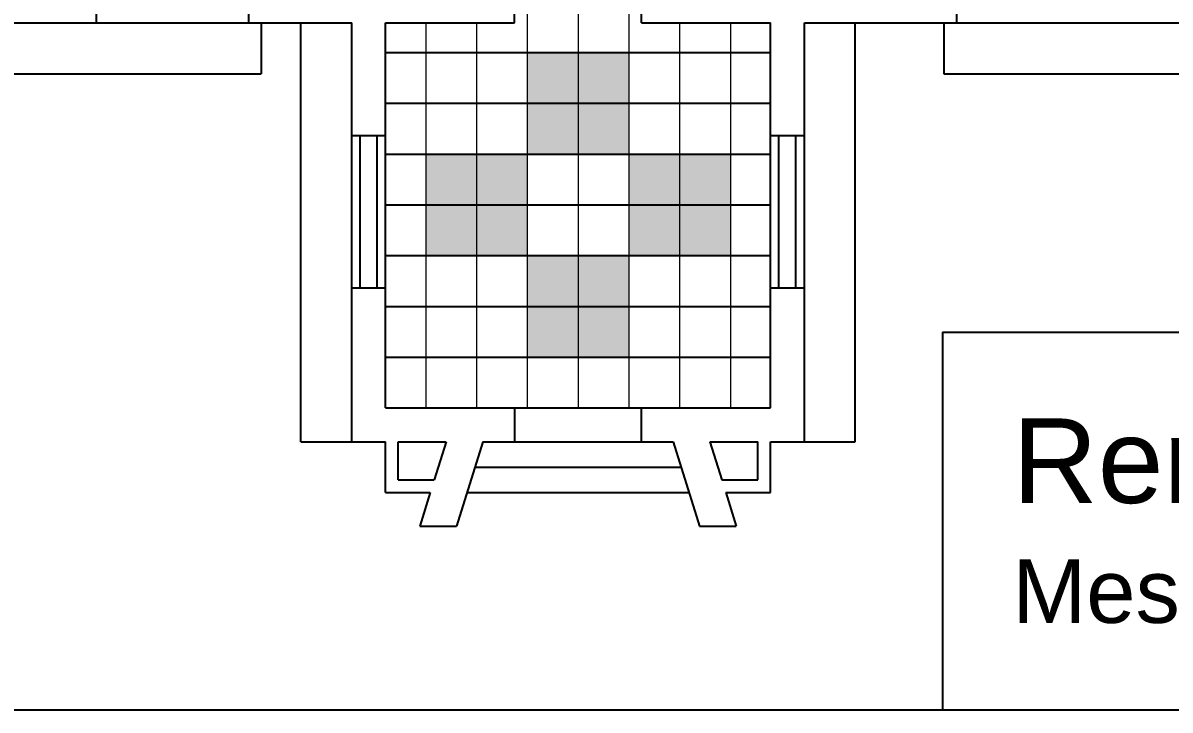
# Model space of a CAD drawing. Header units: inches. Extents: x 101 to 668, y -217 to 99.
# Drawn here: x 487.62 to 501.18, y -69.64 to -61.51 of the extents above; entities that cross this region are included whole.
import ezdxf

# ---------------------------------------------------------------- set-up
doc = ezdxf.new("R2010")
doc.units = ezdxf.units.IN
doc.header["$MEASUREMENT"] = 0
doc.layers.add('FUR', color=1, linetype='Continuous', lineweight=15)
doc.styles.get("Standard").update_dxf_attribs({"font": 'arial.ttf'})

msp = doc.modelspace()

# ---------------------------------------------------------------- hatches: boundary and pattern name
h = msp.add_hatch(color=256)
h.paths.add_polyline_path([(494.18109, -61.86479), (493.58109, -61.86479), (493.58109, -62.46479), (494.18109, -62.46479)])
h.paths.add_polyline_path([(494.78109, -61.86479), (494.18109, -61.86479), (494.18109, -62.46479), (494.78109, -62.46479)])
h.paths.add_polyline_path([(494.18109, -62.46479), (493.58109, -62.46479), (493.58109, -63.06479), (494.18109, -63.06479)])
h.paths.add_polyline_path([(494.78109, -62.46479), (494.18109, -62.46479), (494.18109, -63.06479), (494.78109, -63.06479)])
h.paths.add_polyline_path([(494.18109, -64.26479), (493.58109, -64.26479), (493.58109, -64.86479), (494.18109, -64.86479)])
h.paths.add_polyline_path([(494.78109, -64.26479), (494.18109, -64.26479), (494.18109, -64.86479), (494.78109, -64.86479)])
h.paths.add_polyline_path([(494.18109, -64.86479), (493.58109, -64.86479), (493.58109, -65.46479), (494.18109, -65.46479)])
h.paths.add_polyline_path([(494.78109, -64.86479), (494.18109, -64.86479), (494.18109, -65.46479), (494.78109, -65.46479)])
h.paths.add_polyline_path([(495.38109, -63.06479), (494.78109, -63.06479), (494.78109, -63.66479), (495.38109, -63.66479)])
h.paths.add_polyline_path([(495.98109, -63.06479), (495.38109, -63.06479), (495.38109, -63.66479), (495.98109, -63.66479)])
h.paths.add_polyline_path([(495.38109, -63.66479), (494.78109, -63.66479), (494.78109, -64.26479), (495.38109, -64.26479)])
h.paths.add_polyline_path([(495.98109, -63.66479), (495.38109, -63.66479), (495.38109, -64.26479), (495.98109, -64.26479)])
h.paths.add_polyline_path([(493.58109, -63.66479), (492.98109, -63.66479), (492.98109, -64.26479), (493.58109, -64.26479)])
h.paths.add_polyline_path([(492.98109, -63.66479), (492.38109, -63.66479), (492.38109, -64.26479), (492.98109, -64.26479)])
h.paths.add_polyline_path([(492.98109, -63.06479), (492.38109, -63.06479), (492.38109, -63.66479), (492.98109, -63.66479)])
h.paths.add_polyline_path([(493.58109, -63.06479), (492.98109, -63.06479), (492.98109, -63.66479), (493.58109, -63.66479)])

# ---------------------------------------------------------------- linework, layer by layer
for p, q in [((488.48609, -61.11479), (488.48609, -61.51479)), ((488.48609, -61.11479), (488.48609, -61.51479)), ((490.28609, -61.11479), (490.28609, -61.51479)), ((493.43109, -61.51479), (493.43109, -61.11479)), ((494.93109, -61.51479), (494.93109, -61.11479)), ((498.65609, -61.51479), (498.65609, -61.11479)), ((475.48609, -61.51479), (491.50609, -61.51479)), ((488.48609, -61.51479), (488.48609, -61.51479)), ((490.43609, -61.51479), (490.43609, -62.11479)), ((490.90609, -66.46479), (490.90609, -61.51479)), ((491.50609, -66.46479), (491.50609, -61.51479)), ((491.90609, -61.51479), (493.43109, -61.51479)), ((491.90609, -66.06479), (491.90609, -61.51479)), ((494.93109, -61.51479), (496.45609, -61.51479)), ((496.45609, -66.06479), (496.45609, -61.51479)), ((496.85609, -61.51479), (512.87609, -61.51479)), ((496.85609, -66.46479), (496.85609, -61.51479)), ((497.45609, -66.46479), (497.45609, -61.51479)), ((498.50609, -61.51479), (498.50609, -62.11479)), ((491.90609, -61.86479), (496.45609, -61.86479)), ((477.53609, -62.11479), (490.43609, -62.11479)), ((498.50609, -62.11479), (511.40609, -62.11479)), ((491.90609, -62.46479), (496.45609, -62.46479)), ((491.50609, -62.84702), (491.90609, -62.84702)), ((491.60609, -64.64702), (491.60609, -62.84702)), ((491.80609, -64.64702), (491.80609, -62.84702)), ((496.45609, -62.84702), (496.85609, -62.84702)), ((496.55609, -64.64702), (496.55609, -62.84702)), ((496.75609, -64.64702), (496.75609, -62.84702)), ((491.90609, -63.06479), (496.45609, -63.06479)), ((491.90609, -63.66479), (496.45609, -63.66479)), ((491.90609, -63.66479), (496.45609, -63.66479)), ((491.90609, -64.26479), (496.45609, -64.26479)), ((491.50609, -64.64702), (491.90609, -64.64702)), ((496.45609, -64.64702), (496.85609, -64.64702)), ((491.90609, -64.86479), (496.45609, -64.86479)), ((498.48894, -65.16911), (517.45988, -65.16911)), ((498.48894, -65.16911), (498.48894, -69.63722)), ((491.90609, -65.46479), (496.45609, -65.46479)), ((491.90609, -66.06479), (493.43109, -66.06479)), ((493.43109, -66.06479), (493.43109, -66.46479)), ((493.43109, -66.06479), (494.93109, -66.06479)), ((494.93109, -66.06479), (496.45609, -66.06479)), ((494.93109, -66.46479), (494.93109, -66.06479)), ((490.90609, -66.46479), (491.90609, -66.46479)), ((491.90609, -67.06479), (491.90609, -66.46479)), ((492.05609, -66.46479), (492.6218, -66.46479)), ((492.05609, -66.46479), (492.6218, -66.46479)), ((492.05609, -66.91479), (492.05609, -66.46479)), ((492.6218, -66.46479), (492.48198, -66.91479)), ((493.0568, -66.46479), (492.74609, -67.46479)), ((493.0568, -66.46479), (493.43109, -66.46479)), ((493.0568, -66.46479), (494.93109, -66.46479)), ((494.93109, -66.46479), (495.30537, -66.46479)), ((495.30537, -66.46479), (495.61609, -67.46479)), ((495.74037, -66.46479), (496.30609, -66.46479)), ((495.74037, -66.46479), (496.30609, -66.46479)), ((495.74037, -66.46479), (495.88019, -66.91479)), ((496.30609, -66.91479), (496.30609, -66.46479)), ((496.45609, -66.46479), (497.45609, -66.46479)), ((496.45609, -67.06479), (496.45609, -66.46479)), ((492.96359, -66.76479), (495.39859, -66.76479)), ((492.05609, -66.91479), (492.48198, -66.91479)), ((495.88019, -66.91479), (496.30609, -66.91479)), ((491.90609, -67.06479), (492.43537, -67.06479)), ((492.43537, -67.06479), (492.31109, -67.46479)), ((492.87037, -67.06479), (495.4918, -67.06479)), ((495.9268, -67.06479), (496.45609, -67.06479)), ((495.9268, -67.06479), (496.05109, -67.46479)), ((492.31109, -67.46479), (492.74609, -67.46479)), ((495.61609, -67.46479), (496.05109, -67.46479))]:
    msp.add_line(p, q)
msp.add_lwpolyline([(469.95535, -31.96394), (517.45988, -31.96394), (517.45988, -69.63722), (469.95535, -69.63722)], close=True)
at = {"layer": 'FUR', "lineweight": 20}
for p, q in [((493.58109, -51.04479), (493.58109, -66.06479)), ((494.18109, -51.04479), (494.18109, -66.06479)), ((494.78109, -51.04479), (494.78109, -66.06479)), ((492.38109, -61.51479), (492.38109, -66.06479)), ((492.98109, -61.51479), (492.98109, -66.06479)), ((495.38109, -61.51479), (495.38109, -66.06479)), ((495.98109, -61.51479), (495.98109, -66.06479))]:
    msp.add_line(p, q, dxfattribs=at)

# ---------------------------------------------------------------- texts
at = {"insert": (499.31444, -66.18998), "char_height": 1, "width": 23.1967534, "attachment_point": 1}
msp.add_mtext('Renovation of Ladies Mess\\P{\\H0.75x;Mess Furniture Layout - Capacity-300}', dxfattribs=at)

doc.saveas('drawing.dxf')
